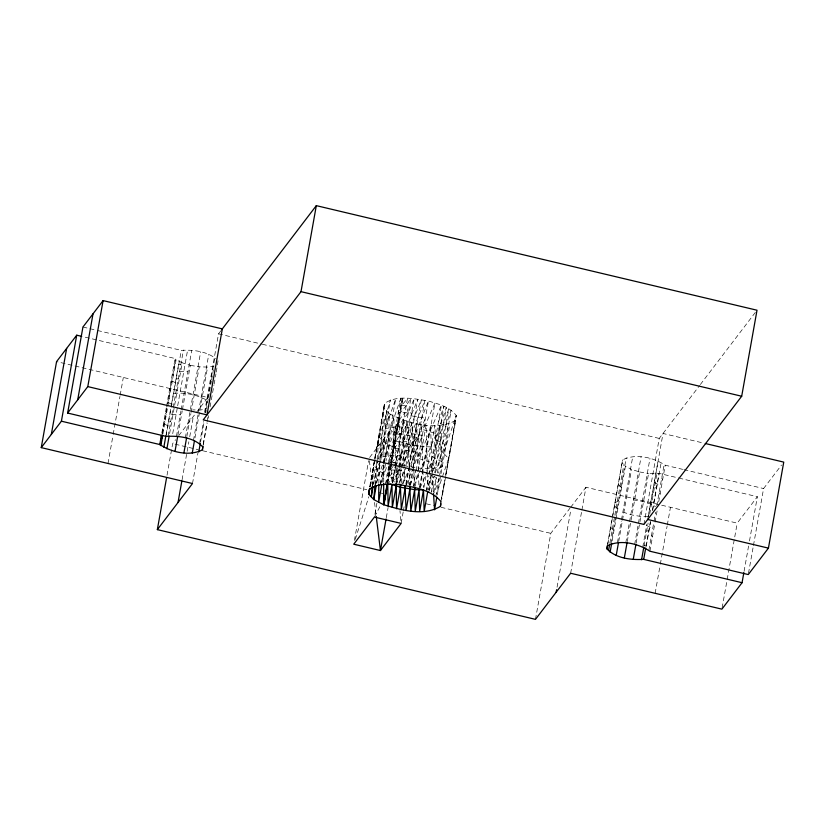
<?xml version="1.0" encoding="UTF-8"?>
<svg xmlns="http://www.w3.org/2000/svg" width="825" height="825" viewBox="0 0 825 825"><rect width="100%" height="100%" fill="white"/><g stroke="black" fill="none" stroke-linecap="round" stroke-linejoin="round"><path stroke-width="0.62" stroke-dasharray="4.12 3.09" d="M378.809 483.398L379.737 460.876M383.718 482.192L383.852 464.712M383.852 463.464L384.007 442.241L386.605 410.891L377.943 459.504M372.219 485.616L373.88 465.558L378.902 470.91L388.668 476.004L389.111 413.573L384.089 408.22L384.543 403.415C397.351 394.69 414.202 398.805 428.443 401.012C438.384 404.095 449.697 406.684 456.225 415.522L441.787 498.847M375.045 484.533L377.015 460.711M377.118 459.453L378.984 436.889L384.007 442.241L393.772 447.336L393.999 416.12L386.007 460.989M379.84 459.628L384.089 408.22L374.622 461.34M218.027 360.834L216.171 372.694M607.87 543.85L622.576 459.907C635.693 453.121 653.4 457.442 665.228 465.207L682.657 469.353M370.054 486.678L376.881 446.418L390.421 399.908L379.387 461.887M108.003 463.464L112.963 435.641M113.19 434.373L119.945 396.433M120.172 395.165L123.327 377.458M161.793 433.156L166.299 407.859M166.526 406.591L175.086 358.524L82.954 336.662M162.267 433.909L167.248 405.983M167.64 403.755L175.601 359.071M162.824 434.239L167.557 407.684M167.774 406.416L176.117 359.618L175.086 358.524M166.093 434.569L171.28 405.477M171.507 404.209L179.159 361.206M165.99 436.384L170.94 408.561M171.167 407.292L181.304 350.377C193.267 349.563 207.003 351.306 216.459 359.164M168.104 436.033L183.428 350.027M169.599 433.63L182.212 362.804L176.117 359.618M172.724 433.63L177.458 407.065M177.684 405.807L187.595 350.151M167.032 475.231L172.662 443.613L175.622 439.735M176.447 436.281L180.953 410.984M181.18 409.726L191.761 350.274M177.942 434.899L182.222 410.871M182.449 409.602L190.328 365.341L182.212 362.804M185.357 437.786L200.671 351.78M186.852 436.404L190.905 413.634M191.132 412.376L199.237 366.836L207.58 367.084L214.067 366.032M182.088 479.738L188.843 441.787M189.74 436.724L193.349 416.491M193.473 440.323L208.787 354.317M194.958 437.92L207.58 367.084M204.579 412.263L218.542 333.847L222.327 328.886M192.503 483.522L197.907 453.162M199.568 443.499L203.548 421.544M205.126 412.686L214.892 357.493M200.557 441.922L204.157 421.678M205.734 412.83L206.188 410.293M208.209 398.918L206.415 409.035L199.918 410.087L192.772 409.881M208.436 397.65L209.344 392.587M209.571 391.328L211.365 381.202M211.592 379.943L213.397 369.827M203.156 444.314L206.993 422.812M207.219 421.554L208.117 416.491M203.332 444.788L207.157 423.287M208.055 418.223L208.508 415.697M210.086 406.838L213.912 385.337M214.139 384.068L215.944 373.952M354.42 540.406L368.61 460.721M369.672 486.894L384.543 403.415L376.427 451.223L376.881 446.418L382.769 442.912L378.128 458.824M370.343 485.368L374.406 462.608M373.498 484.44L377.716 460.752M375.107 485.915L379.16 463.145M376.685 483.378L380.108 464.166M380.325 462.897L389.111 413.573C407.849 423.503 436.229 431.465 455.771 420.317L445.789 475.654M376.901 503.157L374.426 517.069L380.428 505.694M380.284 484.192L383.666 465.218M383.893 463.949L389.751 431.062L416.46 437.405L410.603 470.291M380.531 483.821L384.306 462.629M384.522 461.381L395.629 399.063L385.316 428.577L395.722 426.886L409.066 427.278C406.766 441.251 394.092 449.728 390.72 462.763L396.01 462.918L400.63 455.843L406.519 441.612L393.164 441.22L393.267 448.429L387.729 463.815M382.233 482.182L385.78 462.237M385.502 484.223L388.884 465.248M389.111 463.99L400.826 398.217L400.929 405.426L398.269 412.552L398.382 419.76L375.932 483.553M387.1 483.068L390.503 463.959M402.208 398.258L390.72 462.763L390.617 455.555L403.961 455.947L398.073 470.178L387.688 484.285M387.389 483.172L390.318 466.723M390.545 465.465L398.877 418.667L391.029 462.712M387.905 483.089L403.012 398.279L400.929 405.426L406.22 405.58L410.84 398.506L398.712 466.599M392.401 482.068L403.446 420.09L404.219 465.733L418.481 468.136L431.836 468.528L442.231 466.837L439.488 425.525L428 490.029L427.443 472.209M386.306 517.657L388.111 507.53M392.618 482.233L395.588 465.31M397.042 466.548L396.01 462.918L407.498 398.413L401.734 405.446L399.651 412.593M395.948 482.13L398.496 467.796M396.846 482.12L407.663 421.41L409.747 485.121M398.857 484.615L401.558 469.435M401.785 468.167L414.181 398.609L408.282 412.84L397.897 426.948L393.164 441.22M401.063 483.44L403.549 469.528M403.765 468.26L411.881 422.73L414.501 485.925M402.641 483.986L405.488 468.012M405.921 465.558L417.739 399.207L411.108 415.81L425.37 418.213L406.436 465.64M405.817 484.244L408.746 467.796M408.973 466.527L416.635 423.524L419.079 489.772M406.209 484.595L409.056 468.621L402.899 484.028M409.272 467.383L421.307 399.805L408.045 433.012L422.307 435.414L409.52 467.435M403.167 512.026L401.136 523.411L399.97 510.613M403.394 510.768L404.291 505.704M408.117 484.203L410.376 471.549M409.767 485.193L412.613 469.219L406.457 484.636M412.84 467.992L424.875 400.414L404.982 450.213L419.244 452.616L413.088 468.033M410.572 485.038L421.389 424.328L423.421 487.348M413.119 487.018L415.821 471.848M416.048 470.58L428.443 401.012L402.868 465.042M415.326 485.843L426.143 425.133L427.402 470.941M419.533 487.235L430.567 425.267L432.083 472.282M419.843 487.802L434.94 403.043L423.328 429.681L436.332 433.744L420.688 469.652M423.947 487.369L426.649 472.189M426.876 470.931L434.981 425.391L435.662 447.026L422.307 446.634L408.045 444.232L395.392 440.272L396.103 482.109M426.123 491.081L428.825 475.901M429.052 474.643L441.437 405.075L418.223 458.349L431.228 462.412L420.121 487.895M429.072 489.937L431.692 475.19L426.515 489.947M432.135 472.735L443.953 406.385L438.374 422.276L448.14 427.371L432.857 471.776M431.217 492.401L434.063 476.427L438.941 478.974L434.228 492.628M434.723 472.746L446.325 407.622L435.311 439.478L445.077 444.572L435.239 473.014M433.878 492.442L436.507 477.706L431.784 491.36M437.384 472.787L448.759 408.901L432.248 456.679L442.014 461.773L438.075 473.148M435.878 496.176L451.203 410.169L429.577 472.746M437.24 494.887L449.893 423.833M440.911 501.528L444.737 480.026M445.644 474.973L456.225 415.522L443.541 453.173L448.573 458.525L436.703 493.752M535.477 619.358L550.801 533.342L569.951 508.231M557.061 587.173L570.807 510.015M570.642 573.251L581.677 511.273M581.903 510.015L585.956 487.245L737.21 523.132L757.371 496.702L680.182 478.387M607.252 545.913L622.576 459.907M609.892 542.994L614.625 516.429M614.842 515.161L623.855 464.568M610.923 543.716L626.247 457.71M612.14 540.87L625.433 466.238L622.287 462.897M617.42 542.664L621.256 521.163M621.472 519.894L632.744 456.658M618.688 541.52L631.527 469.425L625.433 466.238M625.762 542.902L641.077 456.895M627.258 541.53L639.643 471.962L631.527 469.425M634.662 544.407L649.987 458.401M636.158 543.025L648.553 473.468L659.01 473.364L678.934 478.088M643.923 524.432L659.237 438.426L699.59 385.522M642.788 546.944L646.841 524.184M648.192 516.594L658.102 460.938M647.708 519.472L663.022 433.465L704.096 443.211M644.047 545.799L648.099 523.04M649.677 514.181L656.886 473.705M645.944 546.727L650.451 521.431M652.482 510.046L659.01 473.364M646.284 546.006L650.564 521.978M652.596 510.593L661.155 462.526M648.883 550.131L653.843 522.297M654.06 521.039L655.638 512.181M656.772 505.859L664.208 464.124M649.904 551.224L654.864 523.39M655.091 522.132L657.123 510.747M658.701 501.889L665.228 465.207M655.132 593.309L660.093 565.476M660.32 564.217L667.074 526.268M667.301 524.999L670.457 507.293M722.123 607.881L737.21 523.132M744.078 571.333L748.584 546.037M749.492 540.973L757.371 496.702M748.492 573.292L753.225 546.738M753.452 545.469L763.589 488.555L781.512 465.052M441.375 499.063L445.562 476.881M397.103 426.927L399.176 419.781L404.951 412.748M394.546 441.262L396.629 434.115L402.394 427.082M391.999 455.596L394.072 448.449L399.836 441.416M389.441 469.93L391.174 463.98M387.234 483.068L388.967 477.118L394.732 470.085M369.94 486.977L377.778 460.051M355.286 539.333L368.837 496.753M372.323 485.812L389.751 431.062L369.064 458.195M429.021 491.257L434.063 476.427M400.826 398.217L380.212 457.246L390.617 455.555M380.304 485.069L387.317 465.001M385.945 483.037L388.162 477.097L388.059 469.889L390.277 463.949M399.805 482.243L405.013 469.198M410.025 485.234L416.182 469.817M400.63 455.843L398.568 448.583L393.267 448.429C396.65 435.394 409.313 426.917 411.623 412.943L398.269 412.552M395.515 484.512L401.414 470.281L388.059 469.889M413.624 485.863L420.183 470.807M392.442 482.924L400.249 468.136M400.847 466.991L416.46 437.405L395.773 464.527M178.778 435.6L207.828 397.516L56.574 361.618M570.673 507.293L585.956 487.245M700.363 384.502L756.236 311.242M391.514 462.784L397.289 455.751M393.123 466.434L390.246 469.951L388.162 477.097L393.453 477.252L394.835 482.099M393.845 465.558L396.01 462.918M614.914 502.91L618.585 500.713M178.757 364.712L180.871 364.361M176.199 379.046L178.324 378.696M173.642 393.381C185.14 392.267 197.196 394.701 207.23 400.496M168.537 422.049L170.662 421.699M654.338 488.039L656.463 487.699M651.781 502.373L653.905 502.033M646.676 531.053L648.801 530.702M644.119 545.387L646.243 545.036M179.602 371.528L187.935 371.776M171.94 414.532L180.273 414.779M648.038 516.677L640.891 516.471L631.981 514.965L623.865 512.428M190.328 365.341L199.237 366.836M639.643 471.962L648.553 473.468M633.414 499.898L642.324 501.404L650.44 503.941L655.524 506.591M218.542 333.847L261.391 344.015M262.36 344.252L659.237 438.426M82.943 327.03L96.308 330.206M97.515 330.495L181.304 350.377M683.904 469.642L763.589 488.555M175.106 444.19L198.278 449.687M202.713 450.739L366.743 489.668M378.809 492.535L383.017 493.536M426.381 503.817L433.702 505.56M441.024 507.293L550.801 533.342M404.219 465.733L391.566 461.773L391.906 482.058M390.627 467.022L387.668 481.594M654.277 482.439L660.371 485.626M646.614 525.442L652.709 528.629M172.281 381.119L178.386 384.306M168.455 402.621L173.539 405.271M164.629 424.122L170.723 427.309M661.65 478.459L662.671 479.542M659.092 492.793L660.124 493.886M618.461 484.399L621.596 487.75M651.441 535.796L652.462 536.889M614.625 505.9L617.77 509.252M610.799 527.402L613.934 530.753M173.693 366.341L174.725 367.434M172.301 374.168L173.333 375.262M170.909 381.985L171.94 383.078M169.517 389.802L170.548 390.895M168.125 397.619L169.156 398.712M165.34 413.263L166.361 414.356M163.948 421.08L164.969 422.173M162.556 428.897L163.577 429.99M408.282 412.84L406.22 405.58L400.455 412.613L398.382 419.76L403.673 419.915L405.735 427.175M403.177 441.509L401.115 434.249L395.825 434.094L395.722 426.886M397.382 467.765L398.073 470.178M369.373 460.721L372.488 486.018M374.519 502.466L376.076 515.12M396 467.094L397.403 482.45M432.166 473.54L433.414 492.319M404.374 469.446L404.941 483.079M399.228 418.77L400.3 482.161"/><path stroke-width="1.24" d="M378.799 484.646L378.675 502.126L381.789 484.677M383.707 483.44L383.563 504.673C401.383 510.087 423.328 516.605 440.457 506.333L440.901 503.797M387.296 483.698L383.903 504.776L387.74 483.275L388.121 506.096L391.957 484.595L392.339 507.416L396.619 483.388M372.116 486.874L371.281 496.897L373.055 486.925M374.932 485.781L373.797 499.579L383.563 504.673L387.162 484.43M743.851 572.591L742.057 582.718L721.896 609.149L570.642 573.251L535.477 619.358L157.348 529.619L192.503 483.522L41.25 447.624L61.411 421.193L159.772 444.531C171.6 452.306 189.307 456.627 202.424 449.842L202.713 446.851C193.617 437.25 178.551 435.693 165.99 436.384L67.629 413.047L82.943 327.03L103.104 300.599L222.327 328.886L207.003 414.892L87.79 386.605L67.629 413.047M440.457 506.333L440.911 501.528C430.815 489.308 413.573 487.162 398.857 484.615C388.926 484.378 377.603 482.873 369.218 489.421L368.765 494.227L373.797 499.579L376.272 485.667M742.057 582.718L643.696 559.371C631.125 560.072 616.058 558.504 606.973 548.903L607.252 545.913C620.379 539.127 638.076 543.448 649.904 551.224L748.265 574.561L768.426 548.13L783.75 462.113L705.282 443.499M369.621 489.194L368.765 494.227L369.672 489.163M41.25 447.624L56.574 361.618L76.725 335.187L81.706 336.363M51.325 434.414L66.65 348.397M61.411 421.193L76.725 335.187M77.705 399.826L93.029 313.82M87.79 386.605L103.104 300.599M159.772 444.531L161.349 435.683M160.277 445.077L162.071 435.033M160.792 445.624L162.597 435.507M163.845 447.222L165.866 435.837M166.898 448.81L169.146 436.157M157.348 529.619L166.578 477.768M175.013 451.347L177.715 436.167M183.913 452.853L186.625 437.673M178.025 502.497L181.861 480.996M192.256 453.09L194.504 440.447M198.753 452.038L200.331 443.18M202.424 449.842L203.105 446.047M301.001 291.658L316.315 205.642L757.01 310.221L741.696 396.237L643.923 524.432L203.228 419.853L301.001 291.658L741.696 396.237M386.079 518.915L380.449 550.543L353.739 544.201L374.426 517.069L401.136 523.411L380.449 550.543L376.241 516.378M400.837 484.698L396.557 508.736L396.124 483.378M405.591 485.502L401.311 509.541L400.352 484.698M410.345 486.307L406.065 510.335L405.044 485.554M415.099 487.111L410.819 511.139L409.798 486.358M389.843 483.935L400.393 487.235L414.655 489.637L423.493 489.895L419.667 511.397L419.079 489.772L415.253 511.273L414.552 487.162M427.773 491.298L424.174 511.531L423.493 489.895M436.827 497.197L434.569 509.84L433.496 493.567M556.163 592.237L556.617 589.7M606.973 548.903L607.643 545.119M608.541 550.584L609.665 544.252M610.108 552.255L611.686 543.397M616.203 555.431L618.461 542.788M624.329 557.968L627.031 542.788M633.229 559.474L635.931 544.294M641.572 559.721L643.82 547.068M643.696 559.371L645.717 547.986M221.647 329.783L316.315 205.642M647.708 519.472L768.426 548.13M161.164 436.714L162.185 437.807"/></g></svg>
